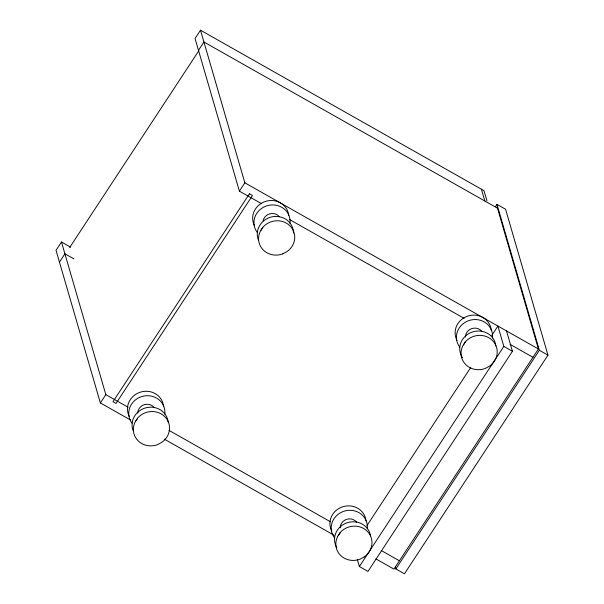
<?xml version="1.0" encoding="UTF-8"?>
<svg xmlns="http://www.w3.org/2000/svg" width="604" height="604" viewBox="0 0 604 604"><rect width="100%" height="100%" fill="white"/><g stroke="black" fill="none" stroke-linecap="round" stroke-linejoin="round"><path stroke-width="0.91" d="M135.772 421.041L137.606 418.247L135.07 422.105A18.12 16.957 -16.2 0 0 138.097 440.792A18.12 16.957 -16.2 0 0 157.621 444.619L161.789 442.347A18.173 17.01 -16.2 0 0 164.771 416.632A18.173 17.01 -16.2 0 0 137.531 418.187M260.981 230.267L262.816 227.474L260.279 231.34A18.12 16.957 -16.2 0 0 263.306 250.018A18.12 16.957 -16.2 0 0 282.831 253.854M338.232 535.635L340.067 532.841L337.53 536.707M463.442 344.869L465.276 342.068L462.739 345.933A18.12 16.957 -16.2 0 0 465.767 364.62A18.12 16.957 -16.2 0 0 485.291 368.448L489.459 366.175A18.173 17.01 -16.2 0 0 492.441 340.46A18.173 17.01 -16.2 0 0 465.201 342.015M70.502 247.104L61.487 242L56.029 250.32L100.37 402.944L130.713 420.12M486.952 200.717L483.947 190.637L200.505 30.2L195.047 38.513L239.388 191.143L261.683 203.759M59.464 262.121L64.915 253.808L73.93 258.905M198.474 50.321L203.933 42.001L497.5 208.169M69.686 247.497L198.89 50.638M100.37 402.944L105.828 394.631L61.487 242M239.388 191.143L244.847 182.823L200.505 30.2M495.423 206.727L496.971 204.371L505.578 209.241L547.971 355.152L404.461 573.8L395.854 568.93L395.326 567.118M366.915 525.676L470.478 367.889M491.709 335.537L497.923 326.069L503.834 346.417L512.441 351.294L367.972 571.407L359.365 566.537L357.304 559.463M359.365 566.537L503.834 346.417M497.205 207.149L538.413 348.991L393.944 569.111L375.907 558.896M395.854 568.93L539.364 350.275L496.971 204.371M364.25 556.948L360.067 559.168A18.12 16.957 -16.2 0 1 340.558 555.386A18.12 16.957 -16.2 0 1 337.553 536.714M282.808 253.801L286.991 251.581A18.173 17.01 -16.2 0 0 289.98 225.858A18.173 17.01 -16.2 0 0 262.74 227.421M244.847 182.823L538.413 348.991M539.364 350.275L547.971 355.152M289.407 219.456L464.114 318.338M509.995 344.31L532.954 357.304M105.828 394.631L128.123 407.247M168.977 430.365L330.562 521.826M381.358 550.584L399.403 560.791M164.333 439.146L334.08 535.227M481.418 189.203L484.846 201.004M506.529 330.939L512.441 351.294M263.11 220.89A9.09 8.509 -16.2 0 1 270.026 213.771A9.09 8.509 -16.2 0 1 279.41 216.866M257.244 232.397A18.173 17.01 -16.2 0 1 267.572 205.617A18.173 17.01 -16.2 0 1 289.98 223.457M254.511 225.707A18.173 17.01 -16.2 0 1 265.82 201.313A18.173 17.01 -16.2 0 1 288.742 215.432M258.384 239.999A18.173 17.01 -16.2 0 1 272.283 216.768A18.173 17.01 -16.2 0 1 293.438 233.129M137.772 413.159A9.09 8.509 -16.2 0 1 144.054 404.763A9.09 8.509 -16.2 0 1 154.201 407.632M132.034 423.17A18.173 17.01 -16.2 0 1 142.37 396.39A18.173 17.01 -16.2 0 1 164.771 414.223M129.301 416.473A18.173 17.01 -16.2 0 1 140.611 392.087A18.173 17.01 -16.2 0 1 163.533 406.198M133.182 430.773A18.173 17.01 -16.2 0 1 146.145 407.745A18.173 17.01 -16.2 0 1 168.154 422.105M340.233 527.753A9.09 8.509 -16.2 0 1 346.515 519.357A9.09 8.509 -16.2 0 1 356.662 522.234M334.503 537.764A18.173 17.01 -16.2 0 1 344.831 510.984A18.173 17.01 -16.2 0 1 367.232 528.825M331.762 531.075A18.173 17.01 -16.2 0 1 343.072 506.68A18.173 17.01 -16.2 0 1 365.994 520.799M339.992 532.788A18.173 17.01 -16.2 0 1 367.24 531.226A18.173 17.01 -16.2 0 1 364.235 556.926M336.828 547.76A18.173 17.01 -16.2 0 1 346.794 522.89A18.173 17.01 -16.2 0 1 370.509 535.824M465.442 336.979A9.09 8.509 -16.2 0 1 471.724 328.591A9.09 8.509 -16.2 0 1 481.871 331.46M459.712 346.99A18.173 17.01 -16.2 0 1 470.04 320.218A18.173 17.01 -16.2 0 1 492.441 338.051M456.971 340.301A18.173 17.01 -16.2 0 1 468.281 315.915A18.173 17.01 -16.2 0 1 491.203 330.026M462.521 357.742A18.173 17.01 -16.2 0 1 471.996 332.117A18.173 17.01 -16.2 0 1 495.824 345.933M249.437 193.808L112.993 401.698L116.028 403.419L252.472 195.53L249.437 193.808"/></g></svg>
